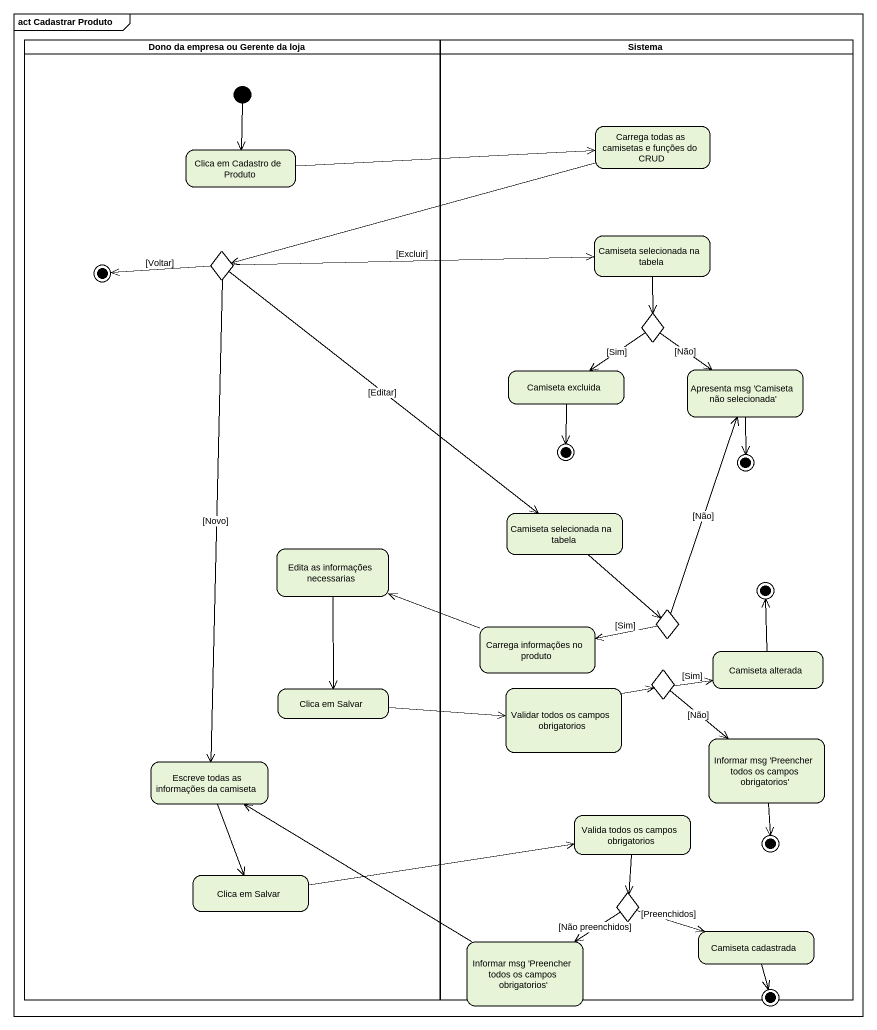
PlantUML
@startuml
mainframe act Cadastrar Produto
hide empty description
state "Dono da empresa ou Gerente da loja" as Dono_da_empresa_ou_Gerente <<partition>> {
  state "Clica em Cadastro de Produto" as Clica_em_Cadastro_de_Produto
  state choice1 <<choice>>
  state "Edita as informações necessarias" as Edita_as_informações
  state "Clica em Salvar" as Clica_em_Salvar
  state "Escreve todas as informações da camiseta" as Escreve_todas_as
  state "Clica em Salvar" as Clica_em_Salvar_2
  [*] --> Clica_em_Cadastro_de_Produto
  choice1 -left-> [*] : [Voltar]
}
state Sistema <<partition>> {
  state "Carrega todas as camisetas e funções do CRUD" as Carrega_todas_as_camisetas
  state "Camiseta selecionada na tabela" as Camiseta_selecionada_na
  state choice2 <<choice>>
  state "Camiseta excluida" as Camiseta_excluida
  state "Apresenta msg 'Camiseta não selecionada'" as Apresenta_msg_Camiseta_não
  state final2 <<end>>
  state final3 <<end>>
  state "Camiseta selecionada na tabela" as Camiseta_selecionada_na_2
  state final4 <<end>>
  state "Carrega informações no produto" as Carrega_informações_no
  state choice3 <<choice>>
  state choice4 <<choice>>
  state "Camiseta alterada" as Camiseta_alterada
  state "Validar todos os campos obrigatorios" as Validar_todos_os_campos
  state "Informar msg 'Preencher todos os campos obrigatorios'" as Informar_msg_Preencher
  state "Valida todos os campos obrigatorios" as Valida_todos_os_campos
  state final5 <<end>>
  state choice5 <<choice>>
  state "Camiseta cadastrada" as Camiseta_cadastrada
}
state "Informar msg 'Preencher todos os campos obrigatorios'" as Informar_msg_Preencher_2
state final6 <<end>>
Carrega_todas_as_camisetas -left-> choice1
Clica_em_Cadastro_de_Produto -right-> Carrega_todas_as_camisetas
choice1 -right-> Camiseta_selecionada_na : [Excluir]
choice1 --> Camiseta_selecionada_na_2 : [Editar]
choice1 --> Escreve_todas_as : [Novo]
Camiseta_selecionada_na --> choice2
choice2 --> Camiseta_excluida : [Sim]
choice2 --> Apresenta_msg_Camiseta_não : [Não]
Camiseta_excluida --> final2
Apresenta_msg_Camiseta_não --> final3
Camiseta_selecionada_na_2 --> choice3
Edita_as_informações --> Clica_em_Salvar
Carrega_informações_no -left-> Edita_as_informações
choice3 -up-> Apresenta_msg_Camiseta_não : [Não]
choice3 -left-> Carrega_informações_no : [Sim]
choice4 -right-> Camiseta_alterada : [Sim]
choice4 --> Informar_msg_Preencher : [Não]
Camiseta_alterada -up-> final4
Clica_em_Salvar -right-> Validar_todos_os_campos
Validar_todos_os_campos -right-> choice4
Informar_msg_Preencher --> final5
Escreve_todas_as --> Clica_em_Salvar_2
Valida_todos_os_campos --> choice5
Clica_em_Salvar_2 -right-> Valida_todos_os_campos
choice5 --> Informar_msg_Preencher_2 : [Não preenchidos]
choice5 -right-> Camiseta_cadastrada : [Preenchidos]
Informar_msg_Preencher_2 -up-> Escreve_todas_as
Camiseta_cadastrada --> final6
@enduml
